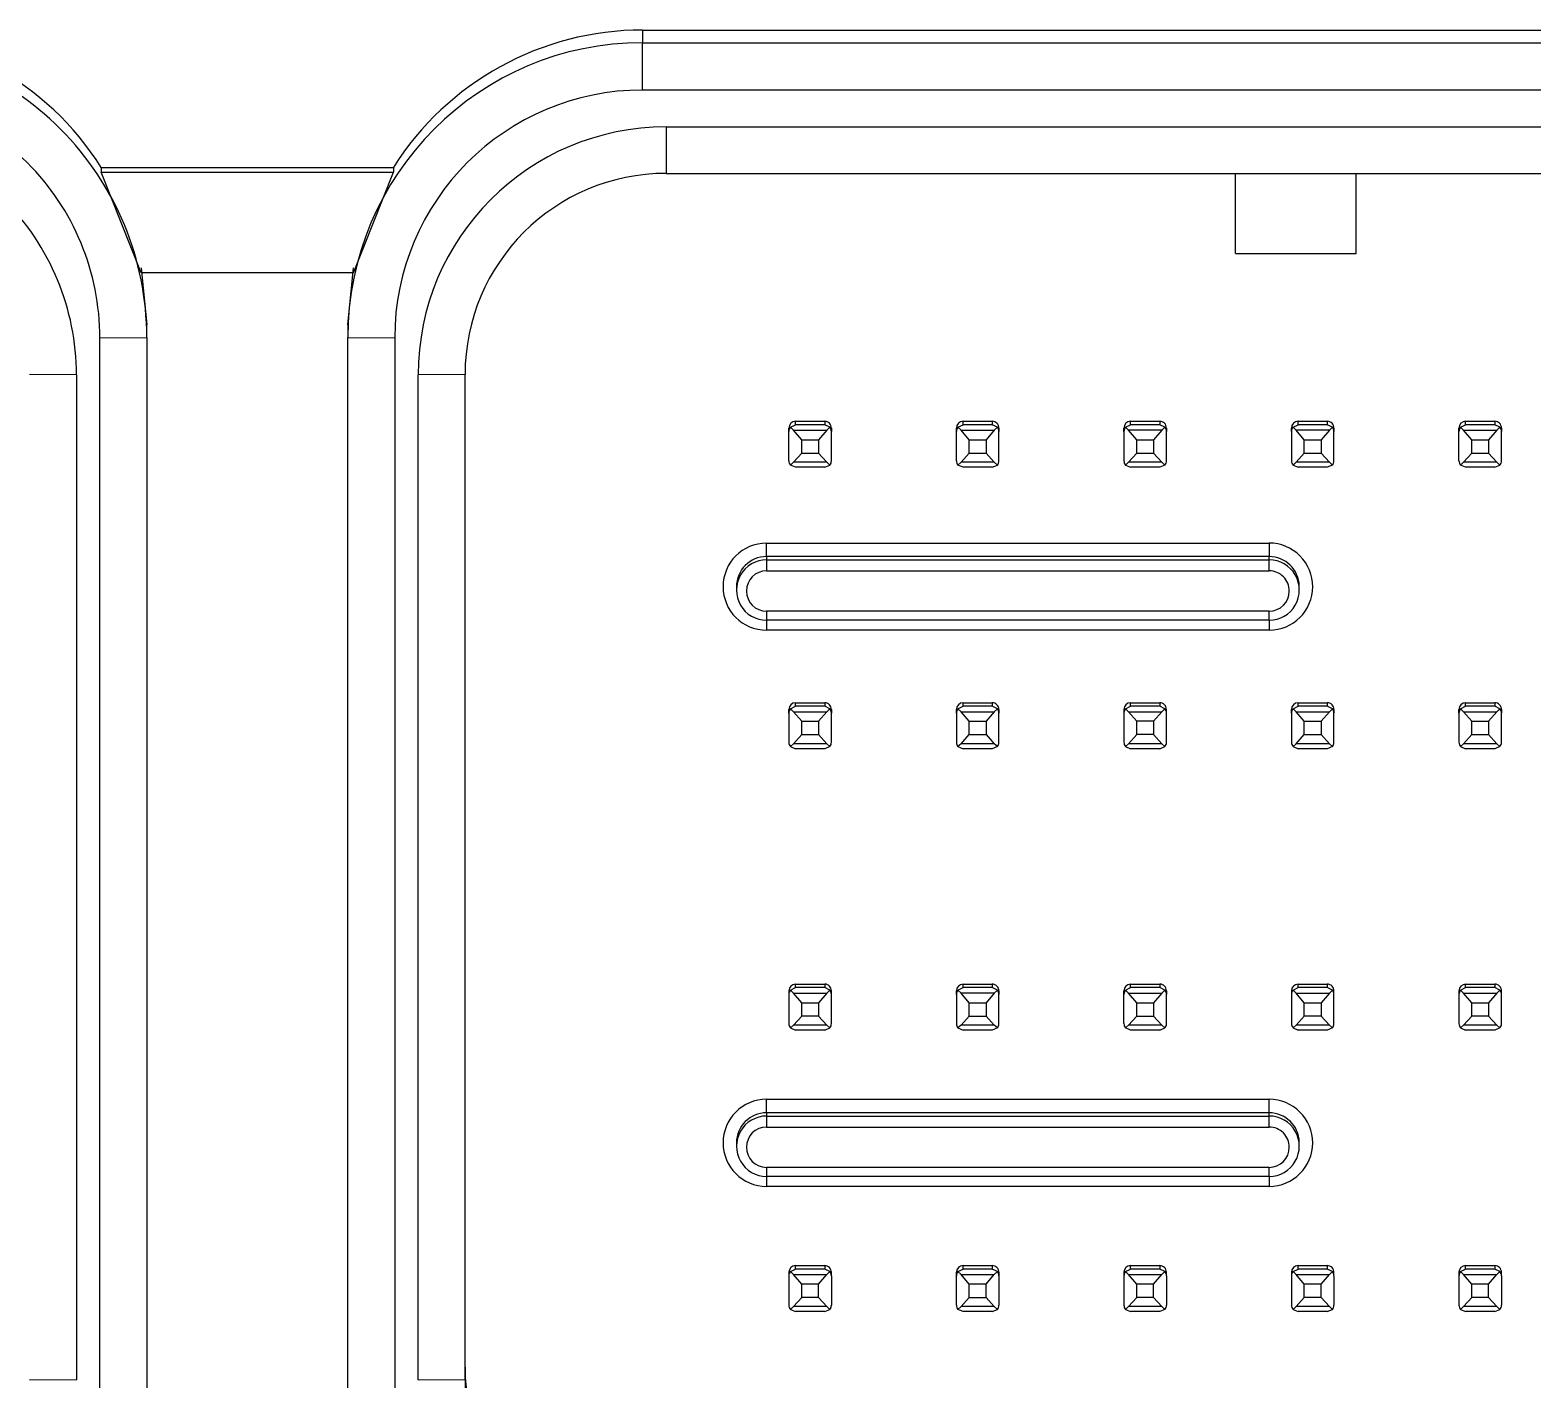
# Model space of a CAD drawing. Extents: x -3.1 to 16.8, y 0.7 to 10.7.
# Drawn here: x 11.767 to 12.65, y 8.933 to 9.726 of the extents above; entities that cross this region are included whole.
import ezdxf

# ---------------------------------------------------------------- set-up
doc = ezdxf.new("R2010")
doc.units = 0
doc.layers.get('0').update_dxf_attribs({"linetype": 'CONTINUOUS'})

msp = doc.modelspace()

# ---------------------------------------------------------------- linework, layer by layer
at = {"color": 7, "linetype": 'CONTINUOUS'}
for p, q in [((12.12675, 9.72587), (12.74204, 9.72587)), ((12.12675, 9.72587), (12.12675, 9.71843)), ((12.12675, 9.69063), (12.12675, 9.71843)), ((12.12675, 9.71843), (13.49289, 9.71843)), ((13.49289, 9.69063), (12.12675, 9.69063)), ((12.14053, 9.66898), (13.47911, 9.66898)), ((12.14053, 9.66898), (12.14053, 9.64166)), ((11.80864, 9.64517), (11.80864, 9.6423)), ((11.80864, 9.64517), (11.9803, 9.64517)), ((11.9803, 9.64517), (11.9803, 9.6423)), ((11.83215, 9.58324), (11.80864, 9.6423)), ((11.80864, 9.6423), (11.9803, 9.6423)), ((11.95679, 9.58324), (11.9803, 9.6423)), ((12.14053, 9.64166), (13.47911, 9.64166)), ((12.47518, 9.59467), (12.47518, 9.64166)), ((12.54604, 9.59467), (12.54604, 9.64166)), ((12.47518, 9.59467), (12.54604, 9.59467)), ((11.83215, 9.58611), (11.83541, 9.55265)), ((11.95679, 9.58324), (11.83215, 9.58324)), ((11.95352, 9.55265), (11.95679, 9.58611)), ((11.83541, 9.54521), (11.83541, 9.55265)), ((11.95352, 9.55265), (11.95352, 9.54521)), ((11.80785, 9.54497), (11.83541, 9.54521)), ((11.80785, 8.91114), (11.80785, 9.54497)), ((11.83541, 9.54521), (11.83541, 8.91138)), ((11.95352, 9.54521), (11.98108, 9.54497)), ((11.95352, 8.91138), (11.95352, 9.54521)), ((11.98108, 9.54497), (11.98108, 8.91114)), ((11.79407, 9.52332), (11.76652, 9.52356)), ((11.79407, 9.52332), (11.79407, 8.93279)), ((12.02242, 9.52356), (11.99486, 9.52332)), ((11.99486, 8.93279), (11.99486, 9.52332)), ((12.02242, 8.93303), (12.02242, 9.52356)), ((12.2136, 9.49247), (12.21661, 9.49398)), ((12.21661, 9.49398), (12.21661, 9.496)), ((12.21661, 9.496), (12.23374, 9.496)), ((12.23374, 9.49398), (12.21661, 9.49398)), ((12.23374, 9.496), (12.23374, 9.49398)), ((12.23675, 9.49247), (12.23374, 9.49398)), ((12.31203, 9.49247), (12.31504, 9.49398)), ((12.31504, 9.49398), (12.31504, 9.496)), ((12.31504, 9.496), (12.33217, 9.496)), ((12.33217, 9.49398), (12.31504, 9.49398)), ((12.33217, 9.496), (12.33217, 9.49398)), ((12.33518, 9.49247), (12.33217, 9.49398)), ((12.41045, 9.49247), (12.41346, 9.49398)), ((12.41346, 9.49398), (12.41346, 9.496)), ((12.41346, 9.496), (12.43059, 9.496)), ((12.43059, 9.49398), (12.41346, 9.49398)), ((12.43059, 9.496), (12.43059, 9.49398)), ((12.4336, 9.49247), (12.43059, 9.49398)), ((12.50888, 9.49247), (12.51189, 9.49398)), ((12.51189, 9.49398), (12.51189, 9.496)), ((12.51189, 9.496), (12.52902, 9.496)), ((12.52902, 9.49398), (12.51189, 9.49398)), ((12.52902, 9.496), (12.52902, 9.49398)), ((12.53203, 9.49247), (12.52902, 9.49398)), ((12.6073, 9.49247), (12.61031, 9.49398)), ((12.61031, 9.49398), (12.61031, 9.496)), ((12.61031, 9.496), (12.62744, 9.496)), ((12.62744, 9.49398), (12.61031, 9.49398)), ((12.62744, 9.496), (12.62744, 9.49398)), ((12.63046, 9.49247), (12.62744, 9.49398)), ((12.21268, 9.48996), (12.21268, 9.49206)), ((12.21268, 9.47284), (12.21268, 9.48996)), ((12.2154, 9.49074), (12.2136, 9.49247)), ((12.22026, 9.4851), (12.2154, 9.49074)), ((12.2154, 9.49074), (12.23496, 9.49074)), ((12.22026, 9.47729), (12.22026, 9.4851)), ((12.22026, 9.4851), (12.2301, 9.4851)), ((12.23496, 9.49074), (12.2301, 9.4851)), ((12.2301, 9.4851), (12.2301, 9.47729)), ((12.23675, 9.49247), (12.23496, 9.49074)), ((12.23768, 9.49206), (12.23768, 9.48996)), ((12.23768, 9.47284), (12.23768, 9.48996)), ((12.3111, 9.48996), (12.3111, 9.49206)), ((12.3111, 9.47284), (12.3111, 9.48996)), ((12.31382, 9.49074), (12.31203, 9.49247)), ((12.31868, 9.4851), (12.31382, 9.49074)), ((12.31382, 9.49074), (12.33338, 9.49074)), ((12.31868, 9.47729), (12.31868, 9.4851)), ((12.31868, 9.4851), (12.32852, 9.4851)), ((12.33338, 9.49074), (12.32852, 9.4851)), ((12.32852, 9.4851), (12.32852, 9.47729)), ((12.33518, 9.49247), (12.33338, 9.49074)), ((12.3361, 9.49206), (12.3361, 9.48996)), ((12.3361, 9.47284), (12.3361, 9.48996)), ((12.40953, 9.48996), (12.40953, 9.49206)), ((12.40953, 9.48996), (12.40953, 9.47284)), ((12.41225, 9.49074), (12.41045, 9.49247)), ((12.41711, 9.4851), (12.41225, 9.49074)), ((12.43181, 9.49074), (12.41225, 9.49074)), ((12.41711, 9.47729), (12.41711, 9.4851)), ((12.41711, 9.4851), (12.42695, 9.4851)), ((12.43181, 9.49074), (12.42695, 9.4851)), ((12.42695, 9.4851), (12.42695, 9.47729)), ((12.4336, 9.49247), (12.43181, 9.49074)), ((12.43453, 9.49206), (12.43453, 9.48996)), ((12.43453, 9.47284), (12.43453, 9.48996)), ((12.50795, 9.48996), (12.50795, 9.49206)), ((12.50795, 9.48996), (12.50795, 9.47284)), ((12.51067, 9.49074), (12.50888, 9.49247)), ((12.51553, 9.4851), (12.51067, 9.49074)), ((12.53023, 9.49074), (12.51067, 9.49074)), ((12.51553, 9.47729), (12.51553, 9.4851)), ((12.51553, 9.4851), (12.52537, 9.4851)), ((12.53023, 9.49074), (12.52537, 9.4851)), ((12.52537, 9.4851), (12.52537, 9.47729)), ((12.53203, 9.49247), (12.53023, 9.49074)), ((12.53295, 9.49206), (12.53295, 9.48996)), ((12.53295, 9.47284), (12.53295, 9.48996)), ((12.60638, 9.48996), (12.60638, 9.49206)), ((12.60638, 9.47284), (12.60638, 9.48996)), ((12.6091, 9.49074), (12.6073, 9.49247)), ((12.61396, 9.4851), (12.6091, 9.49074)), ((12.6091, 9.49074), (12.62866, 9.49074)), ((12.61396, 9.47729), (12.61396, 9.4851)), ((12.61396, 9.4851), (12.6238, 9.4851)), ((12.62866, 9.49074), (12.6238, 9.4851)), ((12.6238, 9.4851), (12.6238, 9.47729)), ((12.63046, 9.49247), (12.62866, 9.49074)), ((12.63138, 9.49206), (12.63138, 9.48996)), ((12.63138, 9.47284), (12.63138, 9.48996)), ((12.2154, 9.47191), (12.22026, 9.47729)), ((12.22026, 9.47729), (12.2301, 9.47729)), ((12.2301, 9.47729), (12.23496, 9.47191)), ((12.31382, 9.47191), (12.31868, 9.47729)), ((12.31868, 9.47729), (12.32852, 9.47729)), ((12.32852, 9.47729), (12.33338, 9.47191)), ((12.41225, 9.47191), (12.41711, 9.47729)), ((12.41711, 9.47729), (12.42695, 9.47729)), ((12.42695, 9.47729), (12.43181, 9.47191)), ((12.51067, 9.47191), (12.51553, 9.47729)), ((12.51553, 9.47729), (12.52537, 9.47729)), ((12.52537, 9.47729), (12.53023, 9.47191)), ((12.6091, 9.47191), (12.61396, 9.47729)), ((12.61396, 9.47729), (12.6238, 9.47729)), ((12.6238, 9.47729), (12.62866, 9.47191)), ((12.2154, 9.47191), (12.2136, 9.47028)), ((12.21661, 9.46898), (12.2136, 9.47028)), ((12.23496, 9.47191), (12.2154, 9.47191)), ((12.23374, 9.46898), (12.21661, 9.46898)), ((12.23374, 9.46898), (12.23675, 9.47028)), ((12.23675, 9.47028), (12.23496, 9.47191)), ((12.31382, 9.47191), (12.31203, 9.47028)), ((12.31504, 9.46898), (12.31203, 9.47028)), ((12.33338, 9.47191), (12.31382, 9.47191)), ((12.33217, 9.46898), (12.31504, 9.46898)), ((12.33217, 9.46898), (12.33518, 9.47028)), ((12.33518, 9.47028), (12.33338, 9.47191)), ((12.41225, 9.47191), (12.41045, 9.47028)), ((12.41045, 9.47028), (12.41346, 9.46898)), ((12.43181, 9.47191), (12.41225, 9.47191)), ((12.43059, 9.46898), (12.41346, 9.46898)), ((12.4336, 9.47028), (12.43059, 9.46898)), ((12.4336, 9.47028), (12.43181, 9.47191)), ((12.51067, 9.47191), (12.50888, 9.47028)), ((12.50888, 9.47028), (12.51189, 9.46898)), ((12.53023, 9.47191), (12.51067, 9.47191)), ((12.52902, 9.46898), (12.51189, 9.46898)), ((12.53203, 9.47028), (12.52902, 9.46898)), ((12.53203, 9.47028), (12.53023, 9.47191)), ((12.6091, 9.47191), (12.6073, 9.47028)), ((12.61031, 9.46898), (12.6073, 9.47028)), ((12.62866, 9.47191), (12.6091, 9.47191)), ((12.62744, 9.46898), (12.61031, 9.46898)), ((12.62744, 9.46898), (12.63046, 9.47028)), ((12.63046, 9.47028), (12.62866, 9.47191)), ((12.19959, 9.4165), (12.19959, 9.42444)), ((12.19959, 9.42444), (12.49486, 9.42444)), ((12.49486, 9.42444), (12.49486, 9.4165)), ((12.19959, 9.4165), (12.19959, 9.41458)), ((12.49486, 9.4165), (12.19959, 9.4165)), ((12.19959, 9.41458), (12.19959, 9.40814)), ((12.19959, 9.41458), (12.49486, 9.41458)), ((12.49486, 9.41458), (12.49486, 9.4165)), ((12.49486, 9.40814), (12.49486, 9.41458)), ((12.19959, 9.40814), (12.49486, 9.40814)), ((12.18187, 9.39879), (12.18187, 9.39686)), ((12.51258, 9.39879), (12.51257, 9.39935)), ((12.51258, 9.39686), (12.51258, 9.39879)), ((12.19959, 9.38442), (12.19959, 9.37915)), ((12.49486, 9.38442), (12.19959, 9.38442)), ((12.49486, 9.37915), (12.19959, 9.37915)), ((12.19959, 9.37915), (12.19959, 9.37326)), ((12.49486, 9.37915), (12.49486, 9.38442)), ((12.49486, 9.37915), (12.49486, 9.37326)), ((12.49486, 9.37326), (12.19959, 9.37326)), ((12.21268, 9.32462), (12.21268, 9.32671)), ((12.2136, 9.32712), (12.21661, 9.32863)), ((12.2154, 9.32539), (12.2136, 9.32713)), ((12.22026, 9.31975), (12.2154, 9.32539)), ((12.2154, 9.32539), (12.23496, 9.32539)), ((12.21661, 9.32863), (12.21661, 9.33065)), ((12.21661, 9.33065), (12.23374, 9.33065)), ((12.23374, 9.32863), (12.21661, 9.32863)), ((12.23496, 9.32539), (12.2301, 9.31975)), ((12.23374, 9.33065), (12.23374, 9.32863)), ((12.23675, 9.32713), (12.23374, 9.32863)), ((12.23675, 9.32713), (12.23496, 9.32539)), ((12.23768, 9.32671), (12.23768, 9.32462)), ((12.3111, 9.32462), (12.3111, 9.32671)), ((12.31203, 9.32712), (12.31504, 9.32863)), ((12.31382, 9.32539), (12.31203, 9.32713)), ((12.31868, 9.31975), (12.31382, 9.32539)), ((12.31382, 9.32539), (12.33338, 9.32539)), ((12.31504, 9.32863), (12.31504, 9.33065)), ((12.31504, 9.33065), (12.33217, 9.33065)), ((12.33217, 9.32863), (12.31504, 9.32863)), ((12.33338, 9.32539), (12.32852, 9.31975)), ((12.33217, 9.33065), (12.33217, 9.32863)), ((12.33518, 9.32713), (12.33217, 9.32863)), ((12.33518, 9.32713), (12.33338, 9.32539)), ((12.3361, 9.32671), (12.3361, 9.32462)), ((12.40953, 9.32671), (12.40953, 9.32462)), ((12.41045, 9.32712), (12.41346, 9.32863)), ((12.41045, 9.32713), (12.41225, 9.32539)), ((12.41711, 9.31975), (12.41225, 9.32539)), ((12.41225, 9.32539), (12.43181, 9.32539)), ((12.41346, 9.32863), (12.41346, 9.33065)), ((12.41346, 9.33065), (12.43059, 9.33065)), ((12.43059, 9.32863), (12.41346, 9.32863)), ((12.43181, 9.32539), (12.42695, 9.31975)), ((12.43059, 9.33065), (12.43059, 9.32863)), ((12.4336, 9.32713), (12.43059, 9.32863)), ((12.43181, 9.32539), (12.4336, 9.32713)), ((12.43453, 9.32462), (12.43453, 9.32671)), ((12.50795, 9.32462), (12.50795, 9.32671)), ((12.50888, 9.32712), (12.51189, 9.32863)), ((12.51067, 9.32539), (12.50888, 9.32713)), ((12.51553, 9.31975), (12.51067, 9.32539)), ((12.51067, 9.32539), (12.53023, 9.32539)), ((12.51189, 9.32863), (12.51189, 9.33065)), ((12.51189, 9.33065), (12.52902, 9.33065)), ((12.52902, 9.32863), (12.51189, 9.32863)), ((12.53023, 9.32539), (12.52537, 9.31975)), ((12.52902, 9.33065), (12.52902, 9.32863)), ((12.53203, 9.32713), (12.52902, 9.32863)), ((12.53203, 9.32713), (12.53023, 9.32539)), ((12.53295, 9.32671), (12.53295, 9.32462)), ((12.60638, 9.32462), (12.60638, 9.32671)), ((12.6073, 9.32712), (12.61031, 9.32863)), ((12.6091, 9.32539), (12.6073, 9.32713)), ((12.61396, 9.31975), (12.6091, 9.32539)), ((12.6091, 9.32539), (12.62866, 9.32539)), ((12.61031, 9.32863), (12.61031, 9.33065)), ((12.61031, 9.33065), (12.62744, 9.33065)), ((12.62744, 9.32863), (12.61031, 9.32863)), ((12.62866, 9.32539), (12.6238, 9.31975)), ((12.62744, 9.33065), (12.62744, 9.32863)), ((12.63046, 9.32713), (12.62744, 9.32863)), ((12.63046, 9.32713), (12.62866, 9.32539)), ((12.63138, 9.32671), (12.63138, 9.32462)), ((12.21268, 9.32462), (12.21268, 9.30749)), ((12.22026, 9.31194), (12.22026, 9.31975)), ((12.22026, 9.31975), (12.2301, 9.31975)), ((12.2301, 9.31975), (12.2301, 9.31194)), ((12.23768, 9.30749), (12.23768, 9.32462)), ((12.3111, 9.32462), (12.3111, 9.30749)), ((12.31868, 9.31194), (12.31868, 9.31975)), ((12.31868, 9.31975), (12.32852, 9.31975)), ((12.32852, 9.31975), (12.32852, 9.31194)), ((12.3361, 9.30749), (12.3361, 9.32462)), ((12.40953, 9.32462), (12.40953, 9.30749)), ((12.41711, 9.31194), (12.41711, 9.31975)), ((12.42695, 9.31975), (12.41711, 9.31975)), ((12.42695, 9.31975), (12.42695, 9.31194)), ((12.43453, 9.30749), (12.43453, 9.32462)), ((12.50795, 9.32462), (12.50795, 9.30749)), ((12.51553, 9.31194), (12.51553, 9.31975)), ((12.51553, 9.31975), (12.52537, 9.31975)), ((12.52537, 9.31975), (12.52537, 9.31194)), ((12.53295, 9.30749), (12.53295, 9.32462)), ((12.60638, 9.32462), (12.60638, 9.30749)), ((12.61396, 9.31194), (12.61396, 9.31975)), ((12.61396, 9.31975), (12.6238, 9.31975)), ((12.6238, 9.31975), (12.6238, 9.31194)), ((12.63138, 9.30749), (12.63138, 9.32462)), ((12.2154, 9.30657), (12.22026, 9.31194)), ((12.22026, 9.31194), (12.2301, 9.31194)), ((12.2301, 9.31194), (12.23496, 9.30657)), ((12.31382, 9.30657), (12.31868, 9.31194)), ((12.31868, 9.31194), (12.32852, 9.31194)), ((12.32852, 9.31194), (12.33338, 9.30657)), ((12.41225, 9.30657), (12.41711, 9.31194)), ((12.42695, 9.31194), (12.41711, 9.31194)), ((12.42695, 9.31194), (12.43181, 9.30657)), ((12.51067, 9.30657), (12.51553, 9.31194)), ((12.51553, 9.31194), (12.52537, 9.31194)), ((12.52537, 9.31194), (12.53023, 9.30657)), ((12.6091, 9.30657), (12.61396, 9.31194)), ((12.61396, 9.31194), (12.6238, 9.31194)), ((12.6238, 9.31194), (12.62866, 9.30657)), ((12.2154, 9.30657), (12.2136, 9.30493)), ((12.2136, 9.30493), (12.21661, 9.30363)), ((12.23496, 9.30657), (12.2154, 9.30657)), ((12.23374, 9.30363), (12.21661, 9.30363)), ((12.23675, 9.30493), (12.23374, 9.30363)), ((12.23675, 9.30493), (12.23496, 9.30657)), ((12.31382, 9.30657), (12.31203, 9.30493)), ((12.31203, 9.30493), (12.31504, 9.30363)), ((12.33338, 9.30657), (12.31382, 9.30657)), ((12.33217, 9.30363), (12.31504, 9.30363)), ((12.33518, 9.30493), (12.33217, 9.30363)), ((12.33518, 9.30493), (12.33338, 9.30657)), ((12.41045, 9.30493), (12.41225, 9.30657)), ((12.41045, 9.30493), (12.41346, 9.30363)), ((12.43181, 9.30657), (12.41225, 9.30657)), ((12.43059, 9.30363), (12.41346, 9.30363)), ((12.43059, 9.30363), (12.4336, 9.30493)), ((12.43181, 9.30657), (12.4336, 9.30493)), ((12.51067, 9.30657), (12.50888, 9.30493)), ((12.50888, 9.30493), (12.51189, 9.30363)), ((12.53023, 9.30657), (12.51067, 9.30657)), ((12.52902, 9.30363), (12.51189, 9.30363)), ((12.53203, 9.30493), (12.52902, 9.30363)), ((12.53203, 9.30493), (12.53023, 9.30657)), ((12.6091, 9.30657), (12.6073, 9.30493)), ((12.6073, 9.30493), (12.61031, 9.30363)), ((12.62866, 9.30657), (12.6091, 9.30657)), ((12.62744, 9.30363), (12.61031, 9.30363)), ((12.63045, 9.30493), (12.62744, 9.30363)), ((12.63046, 9.30493), (12.62866, 9.30657)), ((12.21268, 9.16136), (12.21268, 9.15927)), ((12.21268, 9.15927), (12.21268, 9.14214)), ((12.2136, 9.16178), (12.21661, 9.16328)), ((12.2136, 9.16178), (12.2154, 9.16004)), ((12.22026, 9.1544), (12.2154, 9.16004)), ((12.2154, 9.16004), (12.23496, 9.16004)), ((12.21661, 9.16328), (12.21661, 9.1653)), ((12.21661, 9.1653), (12.23374, 9.1653)), ((12.23374, 9.16328), (12.21661, 9.16328)), ((12.23496, 9.16004), (12.2301, 9.1544)), ((12.23374, 9.1653), (12.23374, 9.16328)), ((12.23675, 9.16178), (12.23374, 9.16328)), ((12.23496, 9.16004), (12.23675, 9.16178)), ((12.23768, 9.15927), (12.23768, 9.16136)), ((12.23768, 9.14214), (12.23768, 9.15927)), ((12.3111, 9.15927), (12.3111, 9.16136)), ((12.3111, 9.15927), (12.3111, 9.14214)), ((12.31203, 9.16178), (12.31504, 9.16328)), ((12.31382, 9.16004), (12.31203, 9.16178)), ((12.31868, 9.1544), (12.31382, 9.16004)), ((12.33338, 9.16004), (12.31382, 9.16004)), ((12.31504, 9.16328), (12.31504, 9.1653)), ((12.31504, 9.1653), (12.33217, 9.1653)), ((12.33217, 9.16328), (12.31504, 9.16328)), ((12.33338, 9.16004), (12.32852, 9.1544)), ((12.33217, 9.1653), (12.33217, 9.16328)), ((12.33518, 9.16178), (12.33217, 9.16328)), ((12.33518, 9.16178), (12.33338, 9.16004)), ((12.3361, 9.16136), (12.3361, 9.15927)), ((12.3361, 9.14214), (12.3361, 9.15927)), ((12.40953, 9.15927), (12.40953, 9.16136)), ((12.40953, 9.14214), (12.40953, 9.15927)), ((12.41045, 9.16178), (12.41346, 9.16328)), ((12.41225, 9.16004), (12.41045, 9.16178)), ((12.41711, 9.1544), (12.41225, 9.16004)), ((12.41225, 9.16004), (12.43181, 9.16004)), ((12.41346, 9.16328), (12.41346, 9.1653)), ((12.41346, 9.1653), (12.43059, 9.1653)), ((12.43059, 9.16328), (12.41346, 9.16328)), ((12.43181, 9.16004), (12.42695, 9.1544)), ((12.43059, 9.1653), (12.43059, 9.16328)), ((12.4336, 9.16178), (12.43059, 9.16328)), ((12.4336, 9.16178), (12.43181, 9.16004)), ((12.43453, 9.16136), (12.43453, 9.15927)), ((12.43453, 9.14214), (12.43453, 9.15927)), ((12.50795, 9.16136), (12.50795, 9.15927)), ((12.50795, 9.15927), (12.50795, 9.14214)), ((12.50888, 9.16178), (12.51189, 9.16328)), ((12.50888, 9.16178), (12.51067, 9.16004)), ((12.51553, 9.1544), (12.51067, 9.16004)), ((12.51067, 9.16004), (12.53023, 9.16004)), ((12.51189, 9.16328), (12.51189, 9.1653)), ((12.51189, 9.1653), (12.52902, 9.1653)), ((12.52902, 9.16328), (12.51189, 9.16328)), ((12.53023, 9.16004), (12.52537, 9.1544)), ((12.52902, 9.1653), (12.52902, 9.16328)), ((12.53203, 9.16178), (12.52902, 9.16328)), ((12.53023, 9.16004), (12.53203, 9.16178)), ((12.53295, 9.15927), (12.53295, 9.16136)), ((12.53295, 9.14214), (12.53295, 9.15927)), ((12.60638, 9.16136), (12.60638, 9.15927)), ((12.60638, 9.15927), (12.60638, 9.14214)), ((12.6073, 9.16178), (12.61031, 9.16328)), ((12.6073, 9.16178), (12.6091, 9.16004)), ((12.61396, 9.1544), (12.6091, 9.16004)), ((12.6091, 9.16004), (12.62866, 9.16004)), ((12.61031, 9.16328), (12.61031, 9.1653)), ((12.61031, 9.1653), (12.62744, 9.1653)), ((12.62744, 9.16328), (12.61031, 9.16328)), ((12.62866, 9.16004), (12.6238, 9.1544)), ((12.62744, 9.1653), (12.62744, 9.16328)), ((12.63046, 9.16178), (12.62744, 9.16328)), ((12.62866, 9.16004), (12.63046, 9.16178)), ((12.63138, 9.15927), (12.63138, 9.16136)), ((12.63138, 9.14214), (12.63138, 9.15927)), ((12.22026, 9.1466), (12.22026, 9.1544)), ((12.22026, 9.1544), (12.2301, 9.1544)), ((12.2301, 9.1544), (12.2301, 9.1466)), ((12.31868, 9.1466), (12.31868, 9.1544)), ((12.31868, 9.1544), (12.32852, 9.1544)), ((12.32852, 9.1544), (12.32852, 9.1466)), ((12.41711, 9.1466), (12.41711, 9.1544)), ((12.41711, 9.1544), (12.42695, 9.1544)), ((12.42695, 9.1544), (12.42695, 9.1466)), ((12.51553, 9.1466), (12.51553, 9.1544)), ((12.51553, 9.1544), (12.52537, 9.1544)), ((12.52537, 9.1544), (12.52537, 9.1466)), ((12.61396, 9.1466), (12.61396, 9.1544)), ((12.61396, 9.1544), (12.6238, 9.1544)), ((12.6238, 9.1544), (12.6238, 9.1466)), ((12.2136, 9.13958), (12.2154, 9.14122)), ((12.2136, 9.13958), (12.21661, 9.13828)), ((12.2154, 9.14122), (12.22026, 9.1466)), ((12.23496, 9.14122), (12.2154, 9.14122)), ((12.2301, 9.1466), (12.22026, 9.1466)), ((12.2301, 9.1466), (12.23496, 9.14122)), ((12.23374, 9.13828), (12.23675, 9.13958)), ((12.23496, 9.14122), (12.23675, 9.13958)), ((12.31382, 9.14122), (12.31203, 9.13958)), ((12.31203, 9.13958), (12.31504, 9.13828)), ((12.31382, 9.14122), (12.31868, 9.1466)), ((12.33338, 9.14122), (12.31382, 9.14122)), ((12.31868, 9.1466), (12.32852, 9.1466)), ((12.32852, 9.1466), (12.33338, 9.14122)), ((12.33518, 9.13958), (12.33217, 9.13828)), ((12.33518, 9.13958), (12.33338, 9.14122)), ((12.41225, 9.14122), (12.41045, 9.13958)), ((12.41346, 9.13828), (12.41045, 9.13958)), ((12.41225, 9.14122), (12.41711, 9.1466)), ((12.43181, 9.14122), (12.41225, 9.14122)), ((12.41711, 9.1466), (12.42695, 9.1466)), ((12.42695, 9.1466), (12.43181, 9.14122)), ((12.43059, 9.13828), (12.4336, 9.13958)), ((12.4336, 9.13958), (12.43181, 9.14122)), ((12.50888, 9.13958), (12.51067, 9.14122)), ((12.50888, 9.13958), (12.51189, 9.13828)), ((12.51067, 9.14122), (12.51553, 9.1466)), ((12.53023, 9.14122), (12.51067, 9.14122)), ((12.52537, 9.1466), (12.51553, 9.1466)), ((12.52537, 9.1466), (12.53023, 9.14122)), ((12.53203, 9.13958), (12.52902, 9.13828)), ((12.53023, 9.14122), (12.53203, 9.13958)), ((12.6073, 9.13958), (12.6091, 9.14122)), ((12.6073, 9.13958), (12.61031, 9.13828)), ((12.6091, 9.14122), (12.61396, 9.1466)), ((12.62866, 9.14122), (12.6091, 9.14122)), ((12.6238, 9.1466), (12.61396, 9.1466)), ((12.6238, 9.1466), (12.62866, 9.14122)), ((12.63045, 9.13958), (12.62744, 9.13828)), ((12.62866, 9.14122), (12.63046, 9.13958)), ((12.23374, 9.13828), (12.21661, 9.13828)), ((12.33217, 9.13828), (12.31504, 9.13828)), ((12.43059, 9.13828), (12.41346, 9.13828)), ((12.52902, 9.13828), (12.51189, 9.13828)), ((12.62744, 9.13828), (12.61031, 9.13828)), ((12.19959, 9.08974), (12.19959, 9.09768)), ((12.19959, 9.09768), (12.49486, 9.09768)), ((12.49486, 9.08974), (12.49486, 9.09768)), ((12.19959, 9.08974), (12.19959, 9.08782)), ((12.49486, 9.08974), (12.19959, 9.08974)), ((12.19959, 9.08782), (12.19959, 9.08138)), ((12.19959, 9.08782), (12.49486, 9.08782)), ((12.49486, 9.08782), (12.49486, 9.08974)), ((12.49486, 9.08138), (12.49486, 9.08782)), ((12.19959, 9.08138), (12.49486, 9.08138)), ((12.18187, 9.07203), (12.18187, 9.0701)), ((12.51258, 9.07203), (12.51257, 9.07259)), ((12.51258, 9.0701), (12.51258, 9.07203)), ((12.19959, 9.05766), (12.19959, 9.05239)), ((12.49486, 9.05766), (12.19959, 9.05766)), ((12.49486, 9.05239), (12.19959, 9.05239)), ((12.19959, 9.05239), (12.19959, 9.04651)), ((12.49486, 9.05239), (12.49486, 9.05766)), ((12.49486, 9.05239), (12.49486, 9.04651)), ((12.49486, 9.04651), (12.19959, 9.04651)), ((12.21661, 8.99794), (12.21661, 8.99995)), ((12.21661, 8.99995), (12.23374, 8.99995)), ((12.23374, 8.99995), (12.23374, 8.99794)), ((12.31504, 8.99794), (12.31504, 8.99995)), ((12.31504, 8.99995), (12.33217, 8.99995)), ((12.33217, 8.99995), (12.33217, 8.99794)), ((12.41346, 8.99794), (12.41346, 8.99995)), ((12.41346, 8.99995), (12.43059, 8.99995)), ((12.43059, 8.99995), (12.43059, 8.99794)), ((12.51189, 8.99794), (12.51189, 8.99995)), ((12.51189, 8.99995), (12.52902, 8.99995)), ((12.52902, 8.99995), (12.52902, 8.99794)), ((12.61031, 8.99794), (12.61031, 8.99995)), ((12.61031, 8.99995), (12.62744, 8.99995)), ((12.62744, 8.99995), (12.62744, 8.99794)), ((12.21268, 8.99602), (12.21268, 8.99392)), ((12.21268, 8.99392), (12.21268, 8.97679)), ((12.2136, 8.99643), (12.21661, 8.99794)), ((12.2136, 8.99643), (12.2154, 8.9947)), ((12.22026, 8.98905), (12.2154, 8.9947)), ((12.2154, 8.9947), (12.23496, 8.9947)), ((12.23374, 8.99794), (12.21661, 8.99794)), ((12.2301, 8.98905), (12.23496, 8.9947)), ((12.23675, 8.99643), (12.23374, 8.99794)), ((12.23496, 8.9947), (12.23675, 8.99643)), ((12.23768, 8.99392), (12.23768, 8.99602)), ((12.23768, 8.99392), (12.23768, 8.97679)), ((12.3111, 8.99392), (12.3111, 8.99602)), ((12.3111, 8.97679), (12.3111, 8.99392)), ((12.31203, 8.99643), (12.31504, 8.99794)), ((12.31382, 8.9947), (12.31203, 8.99643)), ((12.31868, 8.98905), (12.31382, 8.9947)), ((12.31382, 8.9947), (12.33338, 8.9947)), ((12.33217, 8.99794), (12.31504, 8.99794)), ((12.32852, 8.98905), (12.33338, 8.9947)), ((12.33518, 8.99643), (12.33217, 8.99794)), ((12.33338, 8.9947), (12.33518, 8.99643)), ((12.3361, 8.99602), (12.3361, 8.99392)), ((12.3361, 8.99392), (12.3361, 8.97679)), ((12.40953, 8.99602), (12.40953, 8.99392)), ((12.40953, 8.99392), (12.40953, 8.97679)), ((12.41045, 8.99643), (12.41346, 8.99794)), ((12.41045, 8.99643), (12.41225, 8.9947)), ((12.41711, 8.98905), (12.41225, 8.9947)), ((12.41225, 8.9947), (12.43181, 8.9947)), ((12.43059, 8.99794), (12.41346, 8.99794)), ((12.42695, 8.98905), (12.43181, 8.9947)), ((12.4336, 8.99643), (12.43059, 8.99794)), ((12.43181, 8.9947), (12.4336, 8.99643)), ((12.43453, 8.99392), (12.43453, 8.99602)), ((12.43453, 8.99392), (12.43453, 8.97679)), ((12.50795, 8.99602), (12.50795, 8.99392)), ((12.50795, 8.99392), (12.50795, 8.97679)), ((12.50888, 8.99643), (12.51189, 8.99794)), ((12.50888, 8.99643), (12.51067, 8.9947)), ((12.51553, 8.98905), (12.51067, 8.9947)), ((12.51067, 8.9947), (12.53023, 8.9947)), ((12.52902, 8.99794), (12.51189, 8.99794)), ((12.52537, 8.98905), (12.53023, 8.9947)), ((12.53203, 8.99643), (12.52902, 8.99794)), ((12.53023, 8.9947), (12.53203, 8.99643)), ((12.53295, 8.99392), (12.53295, 8.99602)), ((12.53295, 8.99392), (12.53295, 8.97679)), ((12.60638, 8.99602), (12.60638, 8.99392)), ((12.60638, 8.99392), (12.60638, 8.97679)), ((12.6073, 8.99643), (12.61031, 8.99794)), ((12.6073, 8.99643), (12.6091, 8.9947)), ((12.61396, 8.98905), (12.6091, 8.9947)), ((12.6091, 8.9947), (12.62866, 8.9947)), ((12.62744, 8.99794), (12.61031, 8.99794)), ((12.6238, 8.98905), (12.62866, 8.9947)), ((12.63046, 8.99643), (12.62744, 8.99794)), ((12.62866, 8.9947), (12.63046, 8.99643)), ((12.63138, 8.99392), (12.63138, 8.99602)), ((12.63138, 8.99392), (12.63138, 8.97679)), ((12.2154, 8.97587), (12.22026, 8.98125)), ((12.22026, 8.98125), (12.22026, 8.98905)), ((12.2301, 8.98905), (12.22026, 8.98905)), ((12.2301, 8.98125), (12.22026, 8.98125)), ((12.2301, 8.98125), (12.2301, 8.98905)), ((12.23496, 8.97587), (12.2301, 8.98125)), ((12.31382, 8.97587), (12.31868, 8.98125)), ((12.31868, 8.98125), (12.31868, 8.98905)), ((12.32852, 8.98905), (12.31868, 8.98905)), ((12.31868, 8.98125), (12.32852, 8.98125)), ((12.32852, 8.98125), (12.32852, 8.98905)), ((12.32852, 8.98125), (12.33338, 8.97587)), ((12.41225, 8.97587), (12.41711, 8.98125)), ((12.41711, 8.98125), (12.41711, 8.98905)), ((12.42695, 8.98905), (12.41711, 8.98905)), ((12.42695, 8.98125), (12.41711, 8.98125)), ((12.42695, 8.98125), (12.42695, 8.98905)), ((12.43181, 8.97587), (12.42695, 8.98125)), ((12.51067, 8.97587), (12.51553, 8.98125)), ((12.51553, 8.98125), (12.51553, 8.98905)), ((12.52537, 8.98905), (12.51553, 8.98905)), ((12.52537, 8.98125), (12.51553, 8.98125)), ((12.52537, 8.98125), (12.52537, 8.98905)), ((12.53023, 8.97587), (12.52537, 8.98125)), ((12.6091, 8.97587), (12.61396, 8.98125)), ((12.61396, 8.98125), (12.61396, 8.98905)), ((12.6238, 8.98905), (12.61396, 8.98905)), ((12.6238, 8.98125), (12.61396, 8.98125)), ((12.6238, 8.98125), (12.6238, 8.98905)), ((12.62866, 8.97587), (12.6238, 8.98125)), ((12.2136, 8.97423), (12.2154, 8.97587)), ((12.2136, 8.97423), (12.21661, 8.97294)), ((12.23496, 8.97587), (12.2154, 8.97587)), ((12.23374, 8.97294), (12.21661, 8.97294)), ((12.23374, 8.97294), (12.23675, 8.97423)), ((12.23675, 8.97423), (12.23496, 8.97587)), ((12.31382, 8.97587), (12.31203, 8.97423)), ((12.31504, 8.97294), (12.31203, 8.97424)), ((12.33338, 8.97587), (12.31382, 8.97587)), ((12.33217, 8.97294), (12.31504, 8.97294)), ((12.33217, 8.97294), (12.33518, 8.97423)), ((12.33518, 8.97423), (12.33338, 8.97587)), ((12.41045, 8.97423), (12.41225, 8.97587)), ((12.41045, 8.97423), (12.41346, 8.97294)), ((12.43181, 8.97587), (12.41225, 8.97587)), ((12.43059, 8.97294), (12.41346, 8.97294)), ((12.4336, 8.97424), (12.43059, 8.97294)), ((12.4336, 8.97423), (12.43181, 8.97587)), ((12.50888, 8.97423), (12.51067, 8.97587)), ((12.50888, 8.97423), (12.51189, 8.97294)), ((12.53023, 8.97587), (12.51067, 8.97587)), ((12.52902, 8.97294), (12.51189, 8.97294)), ((12.52902, 8.97294), (12.53203, 8.97423)), ((12.53203, 8.97423), (12.53023, 8.97587)), ((12.6073, 8.97423), (12.6091, 8.97587)), ((12.6073, 8.97423), (12.61031, 8.97294)), ((12.62866, 8.97587), (12.6091, 8.97587)), ((12.62744, 8.97294), (12.61031, 8.97294)), ((12.62744, 8.97294), (12.63046, 8.97423)), ((12.63046, 8.97423), (12.62866, 8.97587)), ((11.76652, 8.93303), (11.79407, 8.93279)), ((11.99486, 8.93279), (12.02242, 8.93303))]:
    msp.add_line(p, q, dxfattribs=at)
for centre, radius, start, end in [((11.66219, 9.55264), 0.17323, 32.28375, 90.00037), ((12.12675, 9.55264), 0.17323, 89.99963, 147.71625), ((11.66219, 9.54521), 0.17323, 0.00109, 90.00109), ((12.12675, 9.54521), 0.17323, 89.99891, 179.99891), ((11.66219, 9.54497), 0.14567, 0.00109, 90.00109), ((12.12675, 9.54497), 0.14567, 89.99891, 179.99891), ((11.64841, 9.52332), 0.14567, 0.00109, 90.00109), ((12.14053, 9.52332), 0.14567, 89.99891, 179.99891), ((12.14053, 9.52356), 0.11811, 89.99891, 179.99891), ((12.21661, 9.49206), 0.00394, 89.99891, 179.99891), ((12.23374, 9.49206), 0.00394, 0.00109, 90.00109), ((12.31504, 9.49206), 0.00394, 89.99891, 179.99891), ((12.33217, 9.49206), 0.00394, 0.00109, 90.00109), ((12.41346, 9.49206), 0.00394, 89.99891, 179.99891), ((12.43059, 9.49206), 0.00394, 0.00109, 90.00109), ((12.51189, 9.49206), 0.00394, 89.99891, 179.99891), ((12.52902, 9.49206), 0.00394, 0.00109, 90.00109), ((12.61031, 9.49206), 0.00394, 89.99891, 179.99891), ((12.62744, 9.49206), 0.00394, 0.00109, 90.00109), ((12.21651, 9.48998), 0.00383, 139.403, 180.24937), ((12.23383, 9.48997), 0.00385, 359.90586, 40.52778), ((12.31493, 9.48998), 0.00383, 139.403, 180.24937), ((12.33225, 9.48997), 0.00385, 359.90586, 40.52778), ((12.41338, 9.48997), 0.00385, 139.47221, 180.09415), ((12.43068, 9.48997), 0.00385, 359.90586, 40.52778), ((12.5118, 9.48997), 0.00385, 139.47221, 180.09415), ((12.5291, 9.48997), 0.00385, 359.90586, 40.52778), ((12.61021, 9.48998), 0.00383, 139.403, 180.24937), ((12.62753, 9.48997), 0.00385, 359.90586, 40.52778), ((12.2167, 9.47284), 0.00402, 180.09151, 219.61212), ((12.23365, 9.47284), 0.00402, 320.38787, 359.90849), ((12.31513, 9.47284), 0.00402, 180.09151, 219.61212), ((12.33208, 9.47284), 0.00402, 320.38787, 359.90849), ((12.41355, 9.47284), 0.00402, 180.09151, 219.61212), ((12.4305, 9.47284), 0.00402, 320.38787, 359.90849), ((12.51198, 9.47284), 0.00402, 180.09151, 219.61212), ((12.52893, 9.47284), 0.00402, 320.38787, 359.90849), ((12.6104, 9.47284), 0.00402, 180.09151, 219.61212), ((12.62735, 9.47284), 0.00402, 320.38787, 359.90849), ((12.19959, 9.39885), 0.02559, 89.99891, 179.99891), ((12.49486, 9.39885), 0.02559, 0.00109, 90.00109), ((12.19959, 9.39879), 0.01772, 89.99891, 179.99891), ((12.19959, 9.39686), 0.01772, 89.99824, 270.00176), ((12.49486, 9.39879), 0.01772, 1.82784, 90.00107), ((12.49486, 9.39686), 0.01772, 269.99824, 90.00176), ((12.19959, 9.39628), 0.01186, 89.99891, 179.99891), ((12.49486, 9.39628), 0.01186, 0.00109, 90.00109), ((12.19959, 9.39886), 0.02559, 180.00109, 270.00109), ((12.19959, 9.39628), 0.01186, 180.00109, 270.00109), ((12.49486, 9.39886), 0.02559, 269.99891, 359.99891), ((12.49486, 9.39628), 0.01186, 269.99891, 359.99891), ((12.21661, 9.32671), 0.00394, 89.99891, 179.99891), ((12.21653, 9.32462), 0.00385, 139.47221, 180.09415), ((12.23374, 9.32671), 0.00394, 0.00109, 90.00109), ((12.23383, 9.32462), 0.00385, 359.90586, 40.52778), ((12.31504, 9.32671), 0.00394, 89.99891, 179.99891), ((12.31495, 9.32462), 0.00385, 139.47221, 180.09415), ((12.33217, 9.32671), 0.00394, 0.00109, 90.00109), ((12.33225, 9.32462), 0.00385, 359.90586, 40.52778), ((12.41346, 9.32671), 0.00394, 89.99891, 179.99891), ((12.41338, 9.32462), 0.00385, 139.47221, 180.09415), ((12.43059, 9.32671), 0.00394, 0.00109, 90.00109), ((12.43068, 9.32462), 0.00385, 359.90586, 40.52778), ((12.51189, 9.32671), 0.00394, 89.99891, 179.99891), ((12.5118, 9.32462), 0.00385, 139.47221, 180.09415), ((12.52902, 9.32671), 0.00394, 0.00109, 90.00109), ((12.5291, 9.32462), 0.00385, 359.90586, 40.52778), ((12.61031, 9.32671), 0.00394, 89.99891, 179.99891), ((12.61023, 9.32462), 0.00385, 139.47221, 180.09415), ((12.62744, 9.32671), 0.00394, 0.00109, 90.00109), ((12.62753, 9.32462), 0.00385, 359.90586, 40.52778), ((12.2167, 9.3075), 0.00402, 180.09151, 219.61212), ((12.23365, 9.3075), 0.00402, 320.38787, 359.90849), ((12.31513, 9.3075), 0.00402, 180.09151, 219.61212), ((12.33208, 9.3075), 0.00402, 320.38787, 359.90849), ((12.41355, 9.3075), 0.00402, 180.09151, 219.61212), ((12.4305, 9.3075), 0.00402, 320.38787, 359.90849), ((12.51198, 9.3075), 0.00402, 180.09151, 219.61212), ((12.52893, 9.3075), 0.00402, 320.38787, 359.90849), ((12.6104, 9.3075), 0.00402, 180.09151, 219.61212), ((12.62735, 9.3075), 0.00402, 320.38787, 359.90849), ((12.21661, 9.16136), 0.00394, 89.99891, 179.99891), ((12.21653, 9.15927), 0.00385, 139.47221, 180.09415), ((12.23374, 9.16136), 0.00394, 0.00109, 90.00109), ((12.23383, 9.15927), 0.00385, 359.90586, 40.52778), ((12.31504, 9.16136), 0.00394, 89.99891, 179.99891), ((12.31495, 9.15927), 0.00385, 139.47221, 180.09415), ((12.33217, 9.16136), 0.00394, 0.00109, 90.00109), ((12.33225, 9.15927), 0.00385, 359.90586, 40.52778), ((12.41346, 9.16136), 0.00394, 89.99891, 179.99891), ((12.41336, 9.15928), 0.00383, 139.403, 180.24937), ((12.43059, 9.16136), 0.00394, 0.00109, 90.00109), ((12.43068, 9.15927), 0.00385, 359.90586, 40.52778), ((12.51189, 9.16136), 0.00394, 89.99891, 179.99891), ((12.5118, 9.15927), 0.00385, 139.47221, 180.09415), ((12.52902, 9.16136), 0.00394, 0.00109, 90.00109), ((12.5291, 9.15927), 0.00385, 359.90586, 40.52778), ((12.61031, 9.16136), 0.00394, 89.99891, 179.99891), ((12.61023, 9.15927), 0.00385, 139.47221, 180.09415), ((12.62744, 9.16136), 0.00394, 0.00109, 90.00109), ((12.62753, 9.15927), 0.00385, 359.90586, 40.52778), ((12.2167, 9.14215), 0.00402, 180.09151, 219.61212), ((12.23365, 9.14215), 0.00402, 320.38787, 359.90849), ((12.31513, 9.14215), 0.00402, 180.09151, 219.61212), ((12.33208, 9.14215), 0.00402, 320.38787, 359.90849), ((12.41355, 9.14215), 0.00402, 180.09151, 219.61212), ((12.4305, 9.14215), 0.00402, 320.38787, 359.90849), ((12.51198, 9.14215), 0.00402, 180.09151, 219.61212), ((12.52893, 9.14215), 0.00402, 320.38787, 359.90849), ((12.6104, 9.14215), 0.00402, 180.09151, 219.61212), ((12.62735, 9.14215), 0.00402, 320.38787, 359.90849), ((12.19959, 9.07209), 0.02559, 89.99891, 179.99891), ((12.49486, 9.07209), 0.02559, 0.00109, 90.00109), ((12.19959, 9.07203), 0.01772, 89.99891, 179.99891), ((12.19959, 9.0701), 0.01772, 89.99824, 270.00176), ((12.49486, 9.07203), 0.01772, 1.82784, 90.00107), ((12.49486, 9.0701), 0.01772, 269.99824, 90.00176), ((12.19959, 9.06952), 0.01186, 89.99891, 179.99891), ((12.49486, 9.06952), 0.01186, 0.00109, 90.00109), ((12.19959, 9.0721), 0.02559, 180.00109, 270.00109), ((12.19959, 9.06952), 0.01186, 180.00109, 270.00109), ((12.49486, 9.0721), 0.02559, 269.99891, 359.99891), ((12.49486, 9.06952), 0.01186, 269.99891, 359.99891), ((12.21661, 8.99602), 0.00394, 89.99891, 179.99891), ((12.23374, 8.99602), 0.00394, 0.00109, 90.00109), ((12.31504, 8.99602), 0.00394, 89.99891, 179.99891), ((12.33217, 8.99602), 0.00394, 0.00109, 90.00109), ((12.41346, 8.99602), 0.00394, 89.99891, 179.99891), ((12.43059, 8.99602), 0.00394, 0.00109, 90.00109), ((12.51189, 8.99602), 0.00394, 89.99891, 179.99891), ((12.52902, 8.99602), 0.00394, 0.00109, 90.00109), ((12.61031, 8.99602), 0.00394, 89.99891, 179.99891), ((12.62744, 8.99602), 0.00394, 0.00109, 90.00109), ((12.21653, 8.99393), 0.00385, 139.47221, 180.09415), ((12.23383, 8.99393), 0.00385, 359.90586, 40.52778), ((12.31493, 8.99394), 0.00383, 139.403, 180.24937), ((12.33225, 8.99393), 0.00385, 359.90586, 40.52778), ((12.41338, 8.99393), 0.00385, 139.47221, 180.09415), ((12.43068, 8.99393), 0.00385, 359.90586, 40.52778), ((12.5118, 8.99393), 0.00385, 139.47221, 180.09415), ((12.5291, 8.99393), 0.00385, 359.90586, 40.52778), ((12.61023, 8.99393), 0.00385, 139.47221, 180.09415), ((12.62753, 8.99393), 0.00385, 359.90586, 40.52778), ((12.2167, 8.9768), 0.00402, 180.09151, 219.61212), ((12.23365, 8.9768), 0.00402, 320.38787, 359.90849), ((12.31513, 8.9768), 0.00402, 180.09151, 219.61212), ((12.33208, 8.9768), 0.00402, 320.38787, 359.90849), ((12.41355, 8.9768), 0.00402, 180.09151, 219.61212), ((12.4305, 8.9768), 0.00402, 320.38787, 359.90849), ((12.51198, 8.9768), 0.00402, 180.09151, 219.61212), ((12.52893, 8.9768), 0.00402, 320.38787, 359.90849), ((12.6104, 8.9768), 0.00402, 180.09151, 219.61212), ((12.62735, 8.9768), 0.00402, 320.38787, 359.90849), ((12.14053, 8.94021), 0.11811, 180.00109, 270.00109), ((12.14053, 8.93303), 0.11811, 180.00109, 270.00109)]:
    msp.add_arc(centre, radius, start, end, dxfattribs=at)

doc.saveas('drawing.dxf')
